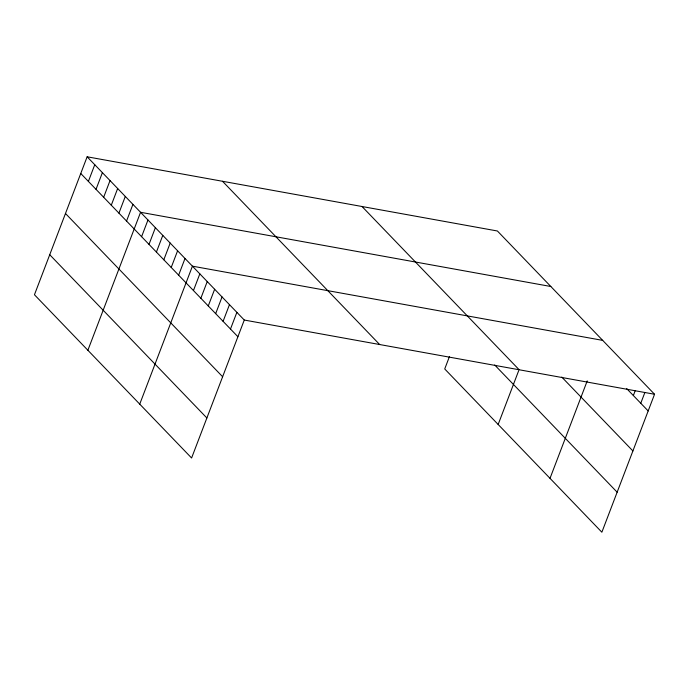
<?xml version="1.0" encoding="UTF-8"?>
<svg xmlns="http://www.w3.org/2000/svg" width="689" height="689" viewBox="0 0 689 689"><rect width="100%" height="100%" fill="white"/><g stroke="black" fill="none" stroke-linecap="round" stroke-linejoin="round"><path stroke-width="1.03" d="M87.133 156.791L34.45 294.746L191.594 458.004L244.276 320.041L87.133 156.791L497.406 230.996L654.55 394.254L601.867 532.209L444.724 368.959L449.452 356.575M88.39 181.405L94.763 164.714M96.021 189.337L102.394 172.646M103.66 197.269L110.033 180.578M111.291 205.193L117.664 188.502M118.921 213.125L125.295 196.434M126.552 221.057L132.925 204.366M87.882 350.253L140.565 212.29L550.838 286.503M141.598 236.68L147.971 219.989M149.005 244.38L155.378 227.689M156.412 252.071L162.785 235.38M163.818 259.77L170.192 243.079M171.225 267.461L177.598 250.77M178.64 275.161L185.014 258.47M139.738 404.124L192.42 266.169L602.694 340.383M193.454 290.551L199.827 273.86M200.861 298.251L207.234 281.56M208.267 305.942L214.641 289.259M215.674 313.641L222.047 296.95M223.09 321.341L229.463 304.65M230.496 329.032L236.87 312.341M498.156 424.467L518.679 370.699M550.011 478.338L587.226 380.888M633.363 395.546L635.232 390.637M640.77 403.246L644.895 392.446M244.276 320.041L654.55 394.254M626.689 388.622L648.177 410.945M561.776 377.081L632.898 450.959M362.018 206.511L519.161 369.76M494.702 364.981L617.146 492.196M222.521 181.276L379.665 344.526M80.759 173.482L237.903 336.732M65.481 213.495L222.616 376.745M49.729 254.732L206.872 417.982"/></g></svg>
